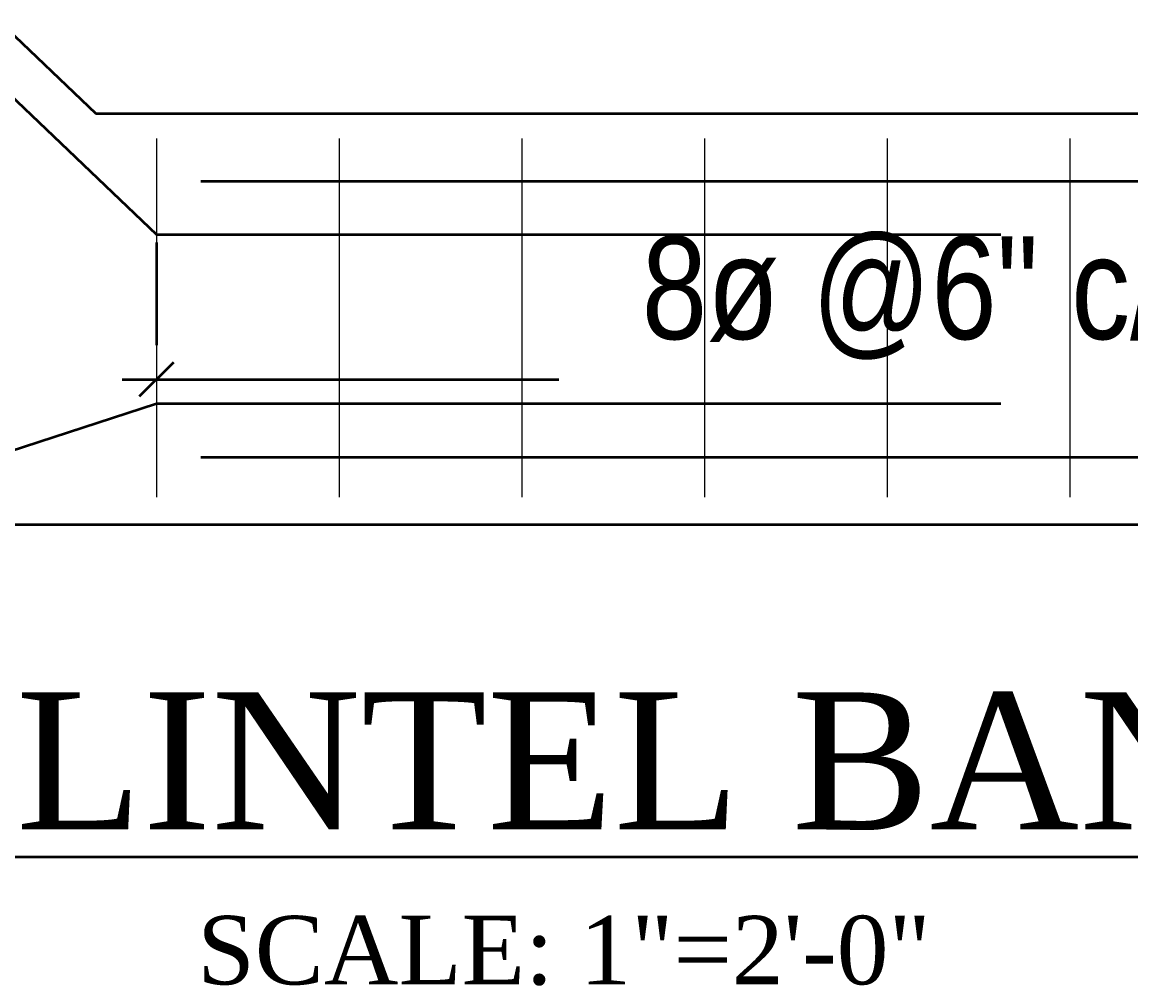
# Model space of a CAD drawing. Header units: inches. Extents: x -4597 to 93300, y -11124 to 5932.
# Drawn here: x -443.6 to -346.5, y -10405.7 to -10321.3 of the extents above; entities that cross this region are included whole.
import ezdxf

# ---------------------------------------------------------------- set-up
doc = ezdxf.new("R2010")
doc.units = ezdxf.units.IN
doc.header["$LTSCALE"] = 0.5
doc.header["$MEASUREMENT"] = 0
doc.header["$PDMODE"] = 66
for name, color, linetype, lineweight in [('DIM_LINE', 165, 'Continuous', 15), ('STIRRUPS', 14, 'Continuous', 18), ('TRENCH', 1, 'Continuous', 35)]:
    doc.layers.add(name, color=color, linetype=linetype, lineweight=lineweight)
doc.styles.add('ordinary', font='ARIALN.TTF')
doc.styles.add('Times', font='times.ttf')
doc.dimstyles.new('nir24', dxfattribs={"dimscale": 0.25, "dimtxt": 9, "dimasz": 3, "dimexe": 3, "dimexo": 12, "dimgap": 2, "dimtad": 1, "dimdec": 0, "dimzin": 3, "dimlunit": 4, "dimtxsty": 'ordinary', "dimblk": 'OBLIQUE', "dimcen": 2.5, "dimdle": 3, "dimclrt": 3, "dimadec": 0, "dimazin": 0, "dimtfac": 1, "dimtdec": 0, "dimtmove": 2, "dimatfit": 3, "dimfxl": 1, "dimarcsym": 0})

# ---------------------------------------------------------------- blocks, each defined once
blk = doc.blocks.new('_Oblique')
at = {"color": 0, "linetype": 'ByBlock', "lineweight": -2}
blk.add_line((-0.5, -0.5), (0.5, 0.5), dxfattribs=at)
blk = doc.blocks.new('*D27')
at = {"layer": 'Defpoints', "color": 0, "transparency": 16777216}
for p in [(65065.745, -81583.069), (65097.745, -81583.069), (65097.745, -81584.768)]:
    blk.add_point(p, dxfattribs=at)
at = {"layer": 'DIM_LINE', "color": 0, "lineweight": -2, "transparency": 16777216}
for p, q in [((65065.745, -81580.069), (65065.745, -81582.319)), ((65097.745, -81581.768), (65097.745, -81582.319)), ((65064.995, -81583.069), (65074.555, -81583.069)), ((65098.495, -81583.069), (65090.885, -81583.069))]:
    blk.add_line(p, q, dxfattribs=at)
at = {"layer": 'DIM_LINE', "color": 0, "lineweight": -2, "transparency": 16777216, "xscale": 0.75, "yscale": 0.75, "zscale": 0.75, "rotation": 180}
blk.add_blockref('_Oblique', (65065.745, -81583.069), dxfattribs=at)
at = {"layer": 'DIM_LINE', "color": 0, "lineweight": -2, "transparency": 16777216, "xscale": 0.75, "yscale": 0.75, "zscale": 0.75}
blk.add_blockref('_Oblique', (65097.745, -81583.069), dxfattribs=at)
at = {"layer": 'DIM_LINE', "color": 3, "transparency": 16777216, "insert": (65082.72, -81581.286), "char_height": 2.25, "attachment_point": 5, "style": 'ordinary'}
blk.add_mtext('8ø @6" c/c', dxfattribs=at)
blk = doc.blocks.new('sill and lintel detail')
for p, q in [((70574.288, -69722.509), (70576.386, -69724.509)), ((70573.069, -69722.728), (70577.716, -69727.158)), ((70576.386, -69724.509), (70611.267, -69724.509)), ((70578.686, -69725.987), (70611.267, -69725.987)), ((70577.716, -69727.158), (70596.206, -69727.158)), ((70572.852, -69732.44), (70577.716, -69730.859)), ((70577.716, -69730.859), (70596.206, -69730.859)), ((70578.686, -69732.03), (70611.267, -69732.03)), ((70574.288, -69733.509), (70611.267, -69733.509))]:
    blk.add_line(p, q)
at = {"layer": 'STIRRUPS'}
for p, q in [((70577.716, -69725.053), (70577.716, -69732.906)), ((70581.716, -69725.053), (70581.716, -69732.906)), ((70585.716, -69725.053), (70585.716, -69732.906)), ((70589.716, -69725.053), (70589.716, -69732.906)), ((70593.716, -69725.053), (70593.716, -69732.906)), ((70597.716, -69725.053), (70597.716, -69732.906))]:
    blk.add_line(p, q, dxfattribs=at)
at = {"style": 'Times'}
blk.add_text('%%USILL & LINTEL BAND DETAIL', height=3, dxfattribs=at).set_placement((70559.286, -69740.182))
at = {"insert": (70586.64, -69742.839), "char_height": 1.5, "width": 78.60459, "attachment_point": 5, "style": 'Times'}
blk.add_mtext('SCALE: 1"=2\'-0"', dxfattribs=at)
at = {"layer": 'DIM_LINE'}
dim = blk.add_linear_dim(base=(70609.716, -69730.331), p1=(70577.716, -69730.331), p2=(70609.716, -69732.03), text='8ø @6" c/c', dimstyle='nir24', dxfattribs=at)
dim.commit()
dim.dimension.update_dxf_attribs({"geometry": '*D27', "text_midpoint": (70594.691, -69728.548), "dimtype": 128, "insert": (5511.971, 11852.738)})

msp = doc.modelspace()

# ---------------------------------------------------------------- block references
at = {"layer": 'TRENCH', "xscale": 4, "yscale": 4, "zscale": 4}
msp.add_blockref('sill and lintel detail', (-282742.67, 268568.75), dxfattribs=at)

doc.saveas('drawing.dxf')
